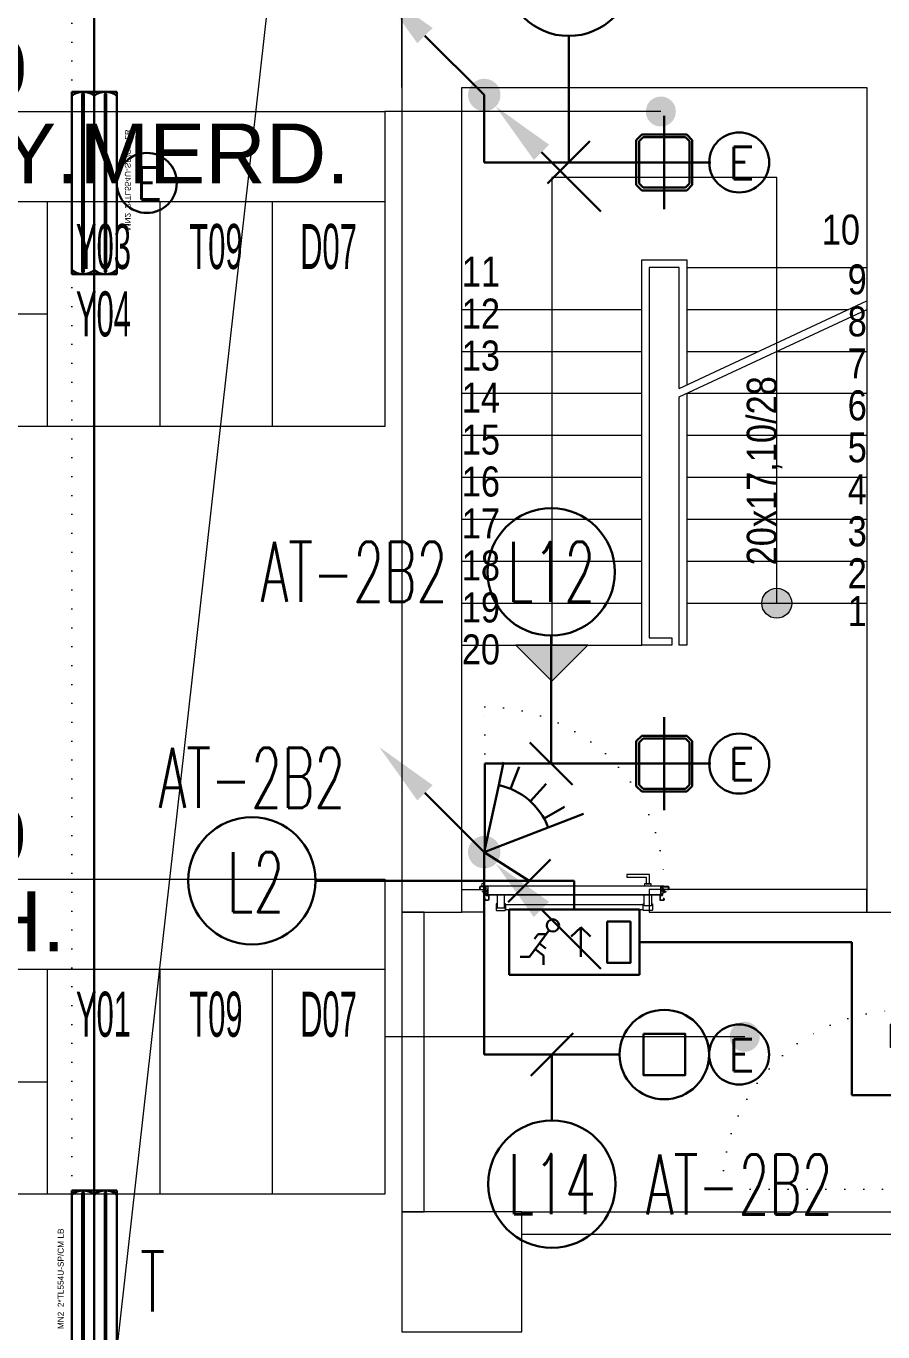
# Model space of a CAD drawing. Header units: metres. Extents: x -13316 to 152404, y -3899 to 30226.
# Drawn here: x 56930 to 57501, y 2720 to 3591 of the extents above; entities that cross this region are included whole.
import ezdxf
from ezdxf.enums import TextEntityAlignment as Align

# ---------------------------------------------------------------- set-up
doc = ezdxf.new("R2010")
doc.units = ezdxf.units.M
doc.header["$LTSCALE"] = 100
doc.header["$MEASUREMENT"] = 0
doc.linetypes.add('DOT2', pattern=[0.125, 0, -0.125])
doc.layers.get('0').update_dxf_attribs({"color": 9, "lineweight": 9})
for name, color, linetype, lineweight in [('00', 9, 'Continuous', 9), ('01', 9, 'Continuous', 9), ('06D', 9, 'Continuous', 9), ('10', 9, 'Continuous', 9), ('14', 9, 'Continuous', 9), ('19', 9, 'Continuous', 9), ('20', 9, 'DOT2', 9), ('21', 9, 'Continuous', 9), ('21_mahal200', 9, 'Continuous', 9), ('E-1x8 W ACİL ÇIKIŞ ARMATÜRÜ (TİP2)', 7, 'Continuous', 30), ('E-2x18(W) PL DOWNLIGHT ARMATÜR (SIVAÜSTÜ)', 7, 'Continuous', 30), ('E-2x54 W SIVAÜSTÜ FLUORESAN YÜKSEK TAVAN ARMATÜRÜ', 7, 'Continuous', 30), ('E-60W PL DOWNLIGHT ARMATÜR (SIVAÜSTÜ)', 7, 'Continuous', 30), ('E-ACİL AYDINLATMA KİTİ', 7, 'Continuous', 30), ('E-AŞAĞIDAN GELİP YUKARIYA GİDEN HAT', 7, 'Continuous', 30), ('E-DUVARA MONTE PIR (HAREKET SENSÖRÜ)', 7, 'Continuous', 30), ('E-KABLO', 7, 'Continuous', 30), ('E-LINYE', 7, 'Continuous', 30)]:
    doc.layers.add(name, color=color, linetype=linetype, lineweight=lineweight)
doc.styles.add('Arial', font='arial.ttf', dxfattribs={"height": 2.5})
doc.styles.add('E-YAZI', font='txttw.shx')
doc.styles.add('MuuM_TEXT-STANDART', font='ARIALN.TTF')
doc.dimstyles.new('MuuM_DIM200', dxfattribs={"dimscale": 20, "dimtxt": 2, "dimasz": 1, "dimexe": 1, "dimexo": 1, "dimgap": 1, "dimtad": 1, "dimdec": 1, "dimrnd": 0.5, "dimdsep": 46, "dimtxsty": 'MuuM_TEXT-STANDART', "dimblk": 'ARCHTICK', "dimcen": 0, "dimdle": 0.15, "dimclrd": 256, "dimclre": 256, "dimclrt": 256, "dimadec": 0, "dimazin": 0, "dimtfac": 5, "dimtdec": 1, "dimtix": 1, "dimtmove": 2, "dimatfit": 3, "dimldrblk": 'DOT', "dimfxl": 3, "dimfxlon": 1, "dimtolj": 1, "dimlwd": -1, "dimlwe": -1, "dimarcsym": 0})

# ---------------------------------------------------------------- blocks, each defined once
blk = doc.blocks.new('100_60W PL DOWNLIGHT ARMATÜR (SIVAÜSTÜ)')
at = {"layer": 'E-60W PL DOWNLIGHT ARMATÜR (SIVAÜSTÜ)', "color": 3}
blk.add_lwpolyline([(-0.865, 0.865), (0.865, 0.865), (0.865, -0.865), (-0.865, -0.865)], close=True, dxfattribs=at)
at = {"layer": 'E-60W PL DOWNLIGHT ARMATÜR (SIVAÜSTÜ)', "color": 4}
blk.add_circle((0, 0), 1.865, dxfattribs=at)
blk = doc.blocks.new('2x54 W SIVAÜSTÜ FLUORESAN YÜKSEK TAVAN ARMATÜRÜ')
at = {"layer": 'E-2x54 W SIVAÜSTÜ FLUORESAN YÜKSEK TAVAN ARMATÜRÜ', "color": 4}
for p, q in [((-60.8, 15), (-60.8, -15)), ((-60.8, 15), (60.8, 15)), ((60.8, 15), (60.8, 0)), ((-60, 0), (-15, 0)), ((15, 0), (60, 0)), ((60.8, 0), (60.8, -15)), ((-60.8, -15), (60.8, -15))]:
    blk.add_line(p, q, dxfattribs=at)
at = {"layer": 'E-2x54 W SIVAÜSTÜ FLUORESAN YÜKSEK TAVAN ARMATÜRÜ', "color": 7}
for p, q in [((-60.8, 0), (60.8, 0)), ((-59.27, 8.01), (59.32, 8.01)), ((-59.16, 7.01), (59.44, 7)), ((-59.27, -6.99), (59.32, -6.99)), ((-59.16, -7.99), (59.44, -8))]:
    blk.add_line(p, q, dxfattribs=at)
for centre in [(-59.23, 7.63), (-59.23, 7.33), (59.36, 7.63), (59.36, 7.33), (-59.23, -7.37), (-59.23, -7.67), (59.36, -7.37), (59.36, -7.67)]:
    blk.add_circle(centre, 0.11, dxfattribs=at)
for centre, radius, start, end in [((-48.66, 7.5), 12.14, 141.85995, 218.14005), ((48.66, 7.5), 12.14, 321.85995, 38.14005), ((-59.12, 7.51), 0.515, 106.86737, 266.76121), ((-59.32, 7.49), 0.519, 289.2244, 84.40418), ((59.47, 7.51), 0.515, 106.86737, 266.76121), ((59.27, 7.49), 0.519, 289.2244, 84.40418), ((-48.66, -7.5), 12.14, 141.85995, 218.14005), ((-59.12, -7.49), 0.515, 106.86737, 266.76121), ((-59.32, -7.51), 0.519, 289.2244, 84.40418), ((48.66, -7.5), 12.14, 321.85995, 38.14005), ((59.47, -7.49), 0.515, 106.86737, 266.76121), ((59.27, -7.51), 0.519, 289.2244, 84.40418)]:
    blk.add_arc(centre, radius, start, end, dxfattribs=at)
at = {"layer": 'E-2x54 W SIVAÜSTÜ FLUORESAN YÜKSEK TAVAN ARMATÜRÜ', "color": 7, "style": 'Arial'}
blk.add_text('MN2  2*TL554U-SP/CM LB', height=3.9508, dxfattribs=at).set_placement((-31.61, 20.4))
blk = doc.blocks.new('100_ACİL AYDINLATMA KİTİ')
at = {"layer": 'E-ACİL AYDINLATMA KİTİ', "color": 3}
blk.add_circle((0, 0), 1.251, dxfattribs=at)
at = {"layer": 'E-ACİL AYDINLATMA KİTİ', "color": 3, "style": 'E-YAZI'}
blk.add_text('E', height=1.34, dxfattribs=at).set_placement((-0.448, -0.694))
blk = doc.blocks.new('100_AŞAĞIDAN GELİP YUKARIYA GİDEN HAT')
at = {"layer": 'E-AŞAĞIDAN GELİP YUKARIYA GİDEN HAT', "color": 3, "linetype": 'Continuous'}
for p, q in [((2.472, 2.471), (0, 0)), ((-2.389, -2.382), (-4.861, -4.853))]:
    blk.add_line(p, q, dxfattribs=at)
at = {"layer": 'E-AŞAĞIDAN GELİP YUKARIYA GİDEN HAT', "color": 4, "linetype": 'Continuous', "const_width": 0.675}
blk.add_lwpolyline([(0.338, 0, 1), (-0.338, 0, 1)], format="xyb", close=True, dxfattribs=at)
at = {"layer": 'E-AŞAĞIDAN GELİP YUKARIYA GİDEN HAT', "color": 3, "linetype": 'Continuous'}
for points in [[(2.154, 2.789), (2.79, 2.152), (4.382, 4.379)], [(-2.707, -2.064), (-2.071, -2.7), (-0.479, -0.474)]]:
    blk.add_solid(points, dxfattribs=at)
blk = doc.blocks.new('100_1x8 W ACİL ÇIKIŞ ARMATÜRÜ (TİP2)')
at = {"layer": 'E-1x8 W ACİL ÇIKIŞ ARMATÜRÜ (TİP2)', "color": 4}
for p, q in [((-3.4, 0), (-3.4, 3.4)), ((-3.4, 3.4), (3.4, 3.4)), ((3.4, 3.4), (3.4, 0)), ((3.4, 0), (-3.4, 0))]:
    blk.add_line(p, q, dxfattribs=at)
at = {"layer": 'E-1x8 W ACİL ÇIKIŞ ARMATÜRÜ (TİP2)', "color": 1}
for p, q in [((-1.305, 2.317), (-2.331, 0.937)), ((-1.882, 2.125), (-2.072, 1.87)), ((-1.448, 2.125), (-1.882, 2.125)), ((-0.16, 1.989), (0.335, 2.471)), ((0.34, 2.476), (0.34, 0.934)), ((0.34, 2.476), (0.84, 1.989)), ((-1.484, 1.378), (-1.818, 1.627)), ((-2.821, 0.937), (-2.331, 0.937)), ((-1.608, 1.01), (-2.039, 1.33)), ((-1.608, 1.01), (-1.608, 0.516))]:
    blk.add_line(p, q, dxfattribs=at)
blk.add_lwpolyline([(1.715, 2.777), (2.92, 2.777), (2.92, 0.623), (1.715, 0.623)], close=True, dxfattribs=at)
blk.add_circle((-1.115, 2.574), 0.32, dxfattribs=at)
blk = doc.blocks.new('100_DUVARA MONTE PIR (HAREKET SENSÖRÜ)')
at = {"layer": 'E-DUVARA MONTE PIR (HAREKET SENSÖRÜ)', "color": 4}
for p, q in [((3.645, 1.193), (2.717, 0.889)), ((2.717, 0.889), (0, 0)), ((0, 0), (2.232, -1.786)), ((3.799, 0.528), (2.831, 0.393)), ((3.751, -0.797), (2.796, -0.594)), ((3.311, -1.936), (2.468, -1.443)), ((2.232, -1.786), (3.454, -2.765))]:
    blk.add_line(p, q, dxfattribs=at)
blk.add_arc((0, 0), 2.859, 321.3229, 18.1202, dxfattribs=at)
blk = doc.blocks.new('100_2x18(W) PL DOWNLIGHT ARMATÜR (SIVAÜSTÜ)')
at = {"layer": 'E-2x18(W) PL DOWNLIGHT ARMATÜR (SIVAÜSTÜ)', "color": 4, "ltscale": 0.4}
for q in [(0, 25), (0, 25), (-25, 0), (-25, 0), (0, -25), (25, 0), (0, -25), (25, 0)]:
    blk.add_line((0, 0), q, dxfattribs=at)
at = {"layer": 'E-2x18(W) PL DOWNLIGHT ARMATÜR (SIVAÜSTÜ)', "color": 4}
for p, q in [((-12, 15), (-15, 12)), ((12, 15), (-12, 15)), ((15, 12), (12, 15)), ((-15, 12), (-15, -12)), ((-11.38, 13.5), (-13.5, 11.38)), ((-13.5, 11.38), (-13.5, -11.38)), ((11.38, 13.5), (-11.38, 13.5)), ((13.5, 11.38), (11.38, 13.5)), ((13.5, -11.38), (13.5, 11.38)), ((15, -12), (15, 12)), ((-15, -12), (-12, -15)), ((-13.5, -11.38), (-11.38, -13.5)), ((-11.38, -13.5), (11.38, -13.5)), ((11.38, -13.5), (13.5, -11.38)), ((12, -15), (15, -12)), ((-12, -15), (12, -15))]:
    blk.add_line(p, q, dxfattribs=at)
blk = doc.blocks.new('p-kolon_80x80')
blk.add_lwpolyline([(-40, -40), (40, -40), (40, 40), (-40, 40)], close=True)
blk = doc.blocks.new('1.bod.mimari.elk')
at = {"layer": '01'}
blk.add_lwpolyline([(860, -5350), (860, -5350), (860, -5950), (900, -5950), (900, -5950), (900, -5950), (900, -5400), (1170, -5400), (1170, -5950), (1170, -5950), (1170, -5950), (1210, -5950), (1210, -5350), (860, -5350), (860, -5350), (860, -5350), (860, -5400)], close=True, dxfattribs=at)
blk.add_blockref('p-kolon_80x80', (900, -6190), dxfattribs=at)
blk = doc.blocks.new('p-M01-M02_merdiven-1050')
at = {"layer": '19'}
h = blk.add_hatch(color=256, dxfattribs=at)
h.dxf.hatch_style = 1
edge = h.paths.add_edge_path()
edge.add_arc((210, -344), 10, 270, 630)
h = blk.add_hatch(color=256, dxfattribs=at)
h.dxf.hatch_style = 1
h.paths.add_polyline_path([(84, -372), (36, -372), (60, -396.04)])
at = {"layer": '19', "linetype": 'Continuous'}
for points in [[(210, -344), (210, -120), (210, -60), (60, -60), (60, -372)], [(145, -200.74), (145, -120), (125, -120), (125, -120), (125, -367), (140, -367), (140, -372), (120, -372), (120, -367), (120, -115), (120, -115), (150, -115), (150, -198.41)], [(150, -120), (270, -120)], [(0, -148), (120, -148)], [(145, -200.74), (270, -142.41)], [(145, -206.33), (270, -148)], [(150, -148), (258.02, -148)], [(0, -176), (120, -176)], [(150, -176), (198.02, -176)], [(210, -176), (270, -176)], [(0, -204), (120, -204)], [(150, -204), (270, -204)], [(0, -232), (120, -232)], [(150, -232), (270, -232)], [(0, -260), (120, -260)], [(150, -260), (270, -260)], [(0, -288), (120, -288)], [(150, -288), (270, -288)], [(0, -316), (120, -316)], [(150, -316), (270, -316)], [(0, -344), (120, -344)], [(150, -344), (270, -344)], [(0, -372), (120, -372)]]:
    blk.add_lwpolyline(points, dxfattribs=at)
at = {"layer": '19'}
for points in [[(145, -206.33), (270, -148)], [(150, -204), (150, -372), (150, -372), (145, -372), (145, -372), (145, -206.33)]]:
    blk.add_lwpolyline(points, dxfattribs=at)
blk.add_lwpolyline([(84, -372), (36, -372), (60, -396.04)], close=True, dxfattribs=at)
blk.add_circle((210, -344), 10, dxfattribs=at)
blk = doc.blocks.new('p-M01-M02_M03_formül_2a')
at = {"layer": '21', "style": 'MuuM_TEXT-STANDART'}
for s, p in [('10', (239.98, -114.81)), ('11', (0, -142.81)), ('12', (0, -170.81)), ('13', (0, -198.81)), ('14', (0, -226.81)), ('15', (0, -254.81)), ('16', (0, -282.81)), ('17', (0, -310.81)), ('18', (0, -338.81)), ('19', (0, -366.81)), ('20', (0, -394.81))]:
    blk.add_text(s, height=20, dxfattribs=at).set_placement(p)
for s, p in [('9', (270, -148)), ('8', (270, -176)), ('7', (270, -204)), ('6', (270, -232)), ('5', (270, -260)), ('4', (270, -288)), ('3', (270, -316)), ('2', (270, -344)), ('1', (270, -369.26))]:
    blk.add_text(s, height=20, dxfattribs=at).set_placement(p, align=Align.RIGHT)
blk.add_text('20x17,10/28', height=20, rotation=90, dxfattribs=at).set_placement((210, -202.6), align=Align.RIGHT)
blk = doc.blocks.new('*U21')
at = {"ltscale": 15}
for p, q in [((-25, 1), (-26, 0)), ((-25, -1), (-26, 0)), ((-23, 1), (-25, 1)), ((-23, 1), (-23, -2)), ((-21, -3), (-18, 3)), ((-21, -3), (-18, 3)), ((-20, -3), (-17, 3)), ((-20, -3), (-16, 3)), ((-18, -3), (-15, 3)), ((-18, -3), (-15, 3)), ((-18, 1), (-18, 2)), ((-17, -3), (-14, 3)), ((-17, -3), (-13, 3)), ((-17, 1), (-17, 2)), ((-15, -3), (-12, 3)), ((-15, -3), (-12, 3)), ((-15, 1), (-15, 2)), ((-14, -3), (-11, 3)), ((-14, -3), (-10, 3)), ((-14, 1), (-14, 2)), ((-12, -3), (-9, 3)), ((-12, -3), (-9, 3)), ((-12, 1), (-12, 2)), ((-11, -3), (-8, 3)), ((-11, -3), (-7, 3)), ((-11, 1), (-11, 2)), ((-9, -3), (-6, 3)), ((-9, -3), (-6, 3)), ((-9, 1), (-9, 2)), ((-8, -3), (-4, 3)), ((-8, -3), (-5, 3)), ((-8, 1), (-8, 2)), ((-6, -3), (-3, 3)), ((-6, -3), (-3, 3)), ((-6, 1), (-6, 2)), ((-5, -3), (-1, 3)), ((-5, -3), (-2, 3)), ((-5, 1), (-5, 2)), ((-3, 1), (-3, 2)), ((0, 4), (-2, 1)), ((-2, 1), (-2, 2)), ((0, 0), (-1, 0)), ((-25, -1), (-23, -2)), ((-9, -2), (-23, -2)), ((-21, -3), (-21, -2)), ((-20, -3), (-19, -2)), ((-20, -2), (-19, -2)), ((-19, -2), (-18, -2)), ((-18, -3), (-18, -2)), ((-17, -3), (-16, -2)), ((-17, -2), (-16, -2)), ((-16, -2), (-15, -2)), ((-15, -3), (-15, -2)), ((-14, -3), (-13, -2)), ((-14, -2), (-13, -2)), ((-13, -2), (-12, -2)), ((-12, -3), (-12, -2)), ((-11, -3), (-10, -2)), ((-11, -2), (-10, -2)), ((-10, -2), (-9, -2)), ((-9, -3), (-9, -2)), ((-8, -2), (-7, -2)), ((-8, -3), (-7, -2)), ((-7, -2), (-6, -2)), ((-6, -3), (-6, -2)), ((-5, -2), (-4, -2)), ((-5, -3), (-4, -2)), ((-4, -2), (-2, -2)), ((0, -4), (-2, -2)), ((0, 0), (-1, 0))]:
    blk.add_line(p, q, dxfattribs=at)
for p, q in [((-7, 1), (-23, 1)), ((-17, 1), (-19, 1)), ((-16, 1), (-17, 1)), ((-14, 1), (-16, 1)), ((-13, 1), (-14, 1)), ((-11, 1), (-13, 1)), ((-10, 1), (-11, 1)), ((-8, 1), (-10, 1)), ((-7, 1), (-8, 1)), ((-5, 1), (-7, 1)), ((-4, 1), (-5, 1)), ((-2, 1), (-4, 1)), ((-2, 1), (-2, 1)), ((0, 0), (0, 4)), ((-2, -2), (-2, -2)), ((0, 0), (0, -4))]:
    blk.add_line(p, q)
for centre, radius, start, end in [((-26, 4), 3.92, 274.361, 322.1025), ((-26, -4), 3.92, 37.8975, 85.639), ((-18, 3), 0.0971, 330.3204, 150.3204), ((-17, 3), 0.0971, 330.3204, 150.3204), ((-15, 3), 0.0971, 330.3204, 150.3204), ((-14, 3), 0.0971, 330.3204, 150.3204), ((-12, 3), 0.0971, 330.3204, 150.3204), ((-11, 3), 0.0971, 330.3204, 150.3204), ((-9, 3), 0.0971, 330.3204, 150.3204), ((-8, 3), 0.0971, 330.3204, 150.3204), ((-6, 3), 0.0971, 330.3204, 150.3204), ((-5, 3), 0.0971, 330.3204, 150.3204), ((-3, 3), 0.0971, 330.3204, 150.3204), ((-2, 3), 0.0971, 330.3204, 150.3204), ((-1, 0), 0.486, 90, 270), ((0, 4), 0.25, 0, 150.0864), ((-21, -3), 0.0971, 150.3204, 330.3204), ((-20, -3), 0.0971, 150.3204, 330.3204), ((-18, -3), 0.0971, 150.3204, 330.3204), ((-17, -3), 0.0971, 150.3204, 330.3204), ((-15, -3), 0.0971, 150.3204, 330.3204), ((-14, -3), 0.0971, 150.3204, 330.3204), ((-12, -3), 0.0971, 150.3204, 330.3204), ((-11, -3), 0.0971, 150.3204, 330.3204), ((-9, -3), 0.0971, 150.3204, 330.3204), ((-8, -3), 0.0971, 150.3204, 330.3204), ((-6, -3), 0.0971, 150.3204, 330.3204), ((-5, -3), 0.0971, 150.3204, 330.3204), ((0, -4), 0.25, 209.9136, 0)]:
    blk.add_arc(centre, radius, start, end, dxfattribs=at)
blk = doc.blocks.new('conta')
at = {"ltscale": 10}
for p, q in [((-2649.9, 5345.5), (-2649.8, 5345.6)), ((-2649.9, 5344.5), (-2649.8, 5344.3)), ((-2649.8, 5344.3), (-2649.7, 5344.3)), ((-2649.7, 5345.4), (-2649.3, 5345.4)), ((-2649.2, 5345.4), (-2649.1, 5345.5)), ((-2648.8, 5345.1), (-2648.6, 5345.3)), ((-2648.8, 5344.9), (-2648.6, 5345.2)), ((-2648.6, 5345.3), (-2648.6, 5345.3)), ((-2649, 5344), (-2648.8, 5343.8)), ((-2648.9, 5344.1), (-2648.7, 5343.9)), ((-2648.7, 5343.8), (-2648.7, 5343.8))]:
    blk.add_line(p, q, dxfattribs=at)
for centre, radius, start, end in [((-2649.8, 5345.5), 0.05, 140.6345, 188.9372), ((-2653, 5345), 3.19, 350.4674, 8.9372), ((-2649.9, 5344.5), 0.02, 170.4674, 213.7451), ((-2649.7, 5345.6), 0.0696, 22.2428, 159.258), ((-2650.9, 5345), 1.24, 340.3382, 16.7772), ((-2649.7, 5344.6), 0.03, 160.3382, 273.2666), ((-2649.7, 5345.4), 0.03, 90, 196.7772), ((-2649.6, 5341.5), 3.01, 80.4362, 93.2666), ((-2649.3, 5345.5), 0.05, 270, 303.0062), ((-2649.2, 5344.1), 0.231, 353.9571, 81.9004), ((-2649.1, 5345.5), 0.03, 4.7972, 123.0062), ((-2649.1, 5344.5), 0.03, 260.4362, 338.7066), ((-2651.2, 5344.8), 2.33, 7.5897, 18.7951), ((-2649, 5345.6), 0.05, 18.7951, 42.1429), ((-2650.2, 5345), 1.27, 338.7066, 23.0418), ((-2648.8, 5345.1), 0.05, 187.5897, 322.7347), ((-2658.2, 5345.2), 9.36, 353.6857, 357.8537), ((-2648.8, 5344.2), 0.1, 173.6857, 217.2653), ((-2648.8, 5344.8), 0.05, 142.7347, 180.2669), ((-2648.6, 5345.3), 0.05, 52.7347, 142.7347), ((-2648.6, 5345.3), 0.05, 322.7347, 52.7347), ((-2648.9, 5344.1), 0.1, 173.9571, 217.2653), ((-2648.7, 5343.8), 0.05, 217.2653, 307.2653), ((-2648.7, 5343.8), 0.05, 307.2653, 37.2653)]:
    blk.add_arc(centre, radius, start, end, dxfattribs=at)
for points, knots in [([(-2649, 5345.6), (-2649, 5345.6), (-2649.1, 5345.7), (-2649.2, 5345.4), (-2649.3, 5345.7), (-2649.4, 5345.5), (-2649.5, 5345.7), (-2649.6, 5345.5), (-2649.7, 5345.6), (-2649.7, 5345.6)], [0.0086373, 0.0086373, 0.0086373, 0.0086373, 0.1097304, 0.3133405, 0.4430081, 0.5658764, 0.7165186, 0.8527974, 0.9648495, 0.9648495, 0.9648495, 0.9648495]), ([(-2649.7, 5344.3), (-2649.7, 5344.3), (-2649.7, 5344.5), (-2649.6, 5344.3), (-2649.3, 5344.4), (-2649.2, 5344.4), (-2649.2, 5344.4)], [0, 0, 0, 0, 0.1008757, 0.3841126, 0.5436166, 0.6906785, 0.6906785, 0.6906785, 0.6906785])]:
    blk.add_open_spline(points, degree=3, knots=knots, dxfattribs=at)
blk = doc.blocks.new('p-yn_sackasa')
at = {"layer": '10', "linetype": 'Continuous'}
for p, q in [((-2.19, 0), (-2.19, -0.15)), ((0, 6.16), (0, 6.9)), ((0.01, 6.9), (0.01, 6.15)), ((0.14, 6.9), (0.14, 6.16)), ((0.15, 6.9), (0.15, 6.16)), ((2.69, 7.16), (0.26, 7.16)), ((2.69, 7.15), (0.26, 7.15)), ((2.69, 7.02), (0.26, 7.02)), ((0.26, 7.01), (2.69, 7.01)), ((0.26, 6.05), (0.76, 6.05)), ((0.75, 6.04), (0.26, 6.04)), ((0.26, 5.91), (0.75, 5.91)), ((0.76, 5.9), (0.26, 5.9)), ((0.67, -0.71), (0.67, 2.27)), ((0.69, -0.71), (0.69, 2.27)), ((0.75, 5.91), (0.75, 6.04)), ((0.76, 5.9), (0.76, 6.05)), ((0.81, -0.71), (0.81, 2.27)), ((0.83, -0.71), (0.83, 2.27)), ((0.92, 2.33), (0.95, 2.32)), ((0.93, 2.34), (0.95, 2.33)), ((1.01, 2.46), (0.99, 2.47)), ((0.99, 2.46), (1.01, 2.45)), ((1.11, 2.52), (1.11, 3.73)), ((1.12, 2.52), (1.12, 3.73)), ((1.25, 3.73), (1.25, 2.52)), ((1.26, 2.52), (1.26, 3.73)), ((1.37, 3.98), (2.49, 3.98)), ((2.49, 3.97), (1.37, 3.97)), ((1.37, 3.84), (2.49, 3.84)), ((2.49, 3.83), (1.37, 3.83)), ((2.6, 3.69), (2.5, 3.36)), ((2.51, 3.35), (2.61, 3.69)), ((2.73, 3.65), (2.63, 3.32)), ((2.74, 3.64), (2.64, 3.31)), ((2.8, 3.29), (2.8, 6.9)), ((2.81, 3.29), (2.81, 6.9)), ((2.94, 3.29), (2.94, 6.9)), ((2.95, 3.29), (2.95, 6.9)), ((-2.95, -0.25), (-2.95, -1.75)), ((-2.94, -1.75), (-2.94, -0.25)), ((-2.81, -0.25), (-2.81, -1.75)), ((-2.8, -0.25), (-2.8, -1.75)), ((-2.19, 0), (-2.7, 0)), ((-2.2, -0.01), (-2.7, -0.01)), ((-2.2, -0.14), (-2.7, -0.14)), ((-2.19, -0.15), (-2.7, -0.15)), ((1.01, -1.85), (-2.7, -1.85)), ((1.01, -1.86), (-2.7, -1.86)), ((-2.7, -1.99), (1.01, -1.99)), ((1.01, -2), (-2.7, -2)), ((-2.2, -0.14), (-2.2, -0.01)), ((0.92, -0.77), (0.95, -0.76)), ((0.93, -0.78), (0.95, -0.77)), ((0.99, -0.89), (1.01, -0.88)), ((1.01, -0.89), (0.99, -0.91)), ((1.11, -0.96), (1.11, -1.75)), ((1.12, -0.96), (1.12, -1.75)), ((1.25, -0.96), (1.25, -1.75)), ((1.26, -0.96), (1.26, -1.75))]:
    blk.add_line(p, q, dxfattribs=at)
for points in [[(0.15, 2.14), (0.67, 2.14), (0.67, -0.54), (0.15, -0.54)], [(0.15, 2.14), (0.41, 2.14), (0.41, -0.54), (0.15, -0.54)]]:
    blk.add_lwpolyline(points, close=True, dxfattribs=at)
for centre, radius, start, end in [((0.26, 6.9), 0.261, 90, 180), ((0.26, 6.16), 0.261, 180, 270), ((0.26, 6.9), 0.249, 90, 180), ((0.26, 6.16), 0.249, 181.34499, 271.35021), ((0.26, 6.9), 0.122, 90, 180), ((0.26, 6.16), 0.122, 180, 270), ((0.26, 6.9), 0.11, 90, 180), ((0.26, 6.16), 0.11, 180, 270), ((0.89, 2.27), 0.219, 63.21528, 180), ((0.89, 2.27), 0.206, 63.21689, 180), ((0.89, 2.27), 0.0801, 63.21502, 180), ((0.89, 2.27), 0.0674, 63.21445, 180), ((1.04, 2.52), 0.206, 243.2197, 0), ((1.04, 2.52), 0.219, 243.21479, 0), ((1.04, 2.52), 0.0801, 243.22028, 0), ((1.04, 2.52), 0.0674, 243.21287, 0), ((1.37, 3.73), 0.253, 90, 180), ((1.37, 3.73), 0.24, 90, 180), ((1.37, 3.73), 0.114, 90, 180), ((1.37, 3.73), 0.101, 90, 180), ((2.49, 3.72), 0.261, 342.86025, 90), ((2.49, 3.72), 0.249, 342.86129, 90), ((2.49, 3.72), 0.122, 342.86074, 90), ((2.49, 3.72), 0.11, 342.86215, 90), ((2.72, 3.29), 0.232, 162.8601, 0), ((2.72, 3.29), 0.219, 162.86127, 0), ((2.72, 3.29), 0.0927, 162.86053, 0), ((2.72, 3.29), 0.0801, 162.86241, 0), ((2.69, 6.9), 0.261, 0, 90), ((2.69, 6.9), 0.249, 0, 90), ((2.69, 6.9), 0.122, 0, 90), ((2.69, 6.9), 0.11, 0, 90), ((-2.7, -0.25), 0.253, 90, 180), ((-2.7, -1.75), 0.253, 180, 270), ((-2.7, -0.25), 0.24, 90, 180), ((-2.7, -1.75), 0.24, 180, 270), ((-2.7, -0.25), 0.114, 90, 180), ((-2.7, -1.75), 0.114, 180, 270), ((-2.7, -0.25), 0.101, 90, 180), ((-2.7, -1.75), 0.101, 180, 270), ((0.89, -0.71), 0.219, 180, 296.78496), ((0.89, -0.71), 0.206, 180, 296.78515), ((0.89, -0.71), 0.0801, 180, 296.78498), ((0.89, -0.71), 0.0674, 180, 180.52454), ((0.89, -0.71), 0.0674, 180, 296.78713), ((1.04, -0.96), 0.219, 0, 116.78545), ((1.04, -0.96), 0.206, 0, 116.78362), ((1.04, -0.96), 0.0801, 0, 116.78105), ((1.04, -0.96), 0.0674, 0, 116.78713), ((1.01, -1.75), 0.114, 270, 0), ((1.01, -1.75), 0.24, 270, 0), ((1.01, -1.75), 0.101, 270, 0), ((1.01, -1.75), 0.253, 270, 0)]:
    blk.add_arc(centre, radius, start, end, dxfattribs=at)
at = {"layer": '10', "xscale": 0.0842696629213483, "yscale": 0.0842696629213483, "zscale": 0.0842696629213483}
blk.add_blockref('*U21', (0.95, 1.35), dxfattribs=at)
at = {"layer": '14', "xscale": -0.7887640449438696, "yscale": 0.7887640449438696, "zscale": 0.7887640449438204, "rotation": 90}
blk.add_blockref('conta', (4217.78, -2086.42), dxfattribs=at)
blk = doc.blocks.new('*U629')
at = {"layer": '06D'}
for points in [[(8.5, 9.56), (7.87, 9.56), (7.87, 13.56, -0.414214), (8.25, 13.93), (13.75, 13.93, -0.414214), (14.12, 13.56), (14.12, 9.56), (13.5, 9.56)], [(111.5, 9.56), (112.12, 9.56), (112.12, 13.56, 0.414214), (111.75, 13.93), (106.25, 13.93, 0.414214), (105.87, 13.56), (105.87, 9.56), (106.5, 9.56)]]:
    blk.add_lwpolyline(points, format="xyb", dxfattribs=at)
for points in [[(8.5, 12.06), (13.5, 12.06), (13.5, 3.44), (8.5, 3.44)], [(14.12, 13.31), (105.87, 13.31), (105.87, 10.18), (14.12, 10.18)], [(111.5, 10.94), (106.5, 10.94), (106.5, 3.44), (111.5, 3.44)]]:
    blk.add_lwpolyline(points, close=True, dxfattribs=at)
for points in [[(110.12, -3.81), (110.12, -10.06), (95.12, -10.06), (95.12, -8.19), (107.87, -8.19), (107.87, -8.19), (107.87, -3.81), (110.12, -3.81)], [(111.2, -2.56), (111.2, -3.81), (106.8, -3.81), (106.8, -2.56), (111.2, -2.56)]]:
    blk.add_lwpolyline(points, dxfattribs=at)
at = {"layer": '10', "ltscale": 10}
for p, q in [((2, 1.51), (1, 1.51)), ((2, 1.31), (1, 1.31)), ((1, 0.91), (2, 0.26)), ((2, 0.26), (2, 1.76)), ((2, 1.76), (2.3, 1.76)), ((2, -0.17), (2, 0.26)), ((2.3, -2.19), (2.3, 3.34)), ((2.3, 1.76), (2.3, 0.26)), ((2.3, 0.26), (2.3, -0.17)), ((2.4, 3.44), (117.6, 3.44)), ((2.45, -2.29), (2.45, 3.24)), ((2.5, 3.29), (117.5, 3.29)), ((117.55, -2.29), (117.55, 3.24)), ((117.7, -2.19), (117.7, 3.34)), ((117.7, 1.76), (118, 1.76)), ((117.7, 1.33), (117.7, 1.76)), ((117.7, 1.76), (118, 1.76)), ((117.7, 1.33), (117.7, 1.76)), ((117.7, -0.17), (117.7, 1.33)), ((117.7, -0.17), (117.7, 1.33)), ((118, 1.76), (118, 1.33)), ((118, 1.76), (118, 1.33)), ((118, 1.33), (118, -0.17)), ((119, 0.68), (118, 1.33)), ((118, 1.33), (118, -0.17)), ((119, 0.68), (118, 1.33)), ((118, 0.28), (119, 0.28)), ((118, 0.28), (119, 0.28)), ((118, 0.08), (119, 0.08)), ((118, 0.08), (119, 0.08)), ((-1.6, -2.73), (-1.73, -2.62)), ((-1.6, -2.73), (-1.73, -2.62)), ((-1.22, -2.16), (-1.22, -2.29)), ((-1.22, -2.16), (-1.05, -2.16)), ((-1.22, -2.16), (-1.22, -2.29)), ((-1.22, -2.16), (-1.05, -2.16)), ((-1.05, -2), (-1.05, -2.43)), ((-1.05, -2), (-1.05, -2.43)), ((-0.84, -2), (-0.84, -2.43)), ((-0.84, -2), (-0.84, -2.43)), ((0.3, -2.46), (0.3, -2.34)), ((0.4, -2.24), (2.25, -2.24)), ((0.4, -2.56), (119.6, -2.56)), ((0.45, -2.41), (0.45, -2.39)), ((0.45, -2.39), (2.35, -2.39)), ((0.45, -2.41), (119.54, -2.41)), ((2.3, -0.17), (2, -0.17)), ((119.54, -2.39), (117.65, -2.39)), ((118, -0.17), (117.7, -0.17)), ((118, -0.17), (117.7, -0.17)), ((119.6, -2.24), (117.75, -2.24)), ((119.55, -2.41), (119.55, -2.39)), ((119.7, -2.46), (119.7, -2.34))]:
    blk.add_line(p, q, dxfattribs=at)
blk.add_circle((-0.95, -3.26), 0.843, dxfattribs=at)
blk.add_circle((-0.95, -3.26), 0.843, dxfattribs=at)
for centre, radius, start, end in [((2.4, 3.34), 0.1, 90, 180), ((2.5, 3.24), 0.05, 90, 180), ((117.56, 3.3), 0.141, 14.92708, 75.07292), ((-0.95, -3.26), 1.01, 105.71386, 140.5908), ((-0.95, -3.26), 1.01, 105.71386, 140.5908), ((-0.42, -2.26), 0.428, 142.37905, 203.64803), ((-0.42, -2.26), 0.428, 142.37905, 203.64803), ((-0.42, -2.26), 0.302, 119.96851, 254.44758), ((-0.42, -2.26), 0.302, 119.96851, 254.44758), ((0.4, -2.34), 0.1, 90, 180), ((0.4, -2.46), 0.1, 180, 270), ((0.45, -2.39), 0.005, 90, 180), ((0.45, -2.41), 0.005, 180, 270), ((2.25, -2.19), 0.05, 270, 0), ((2.35, -2.29), 0.1, 270, 0), ((117.65, -2.29), 0.1, 180, 270), ((117.75, -2.19), 0.05, 180, 270), ((119.54, -2.39), 0.005, 0, 90), ((119.54, -2.41), 0.005, 270, 360), ((119.6, -2.34), 0.1, 0, 90), ((119.6, -2.46), 0.1, 270, 0)]:
    blk.add_arc(centre, radius, start, end, dxfattribs=at)
at = {"layer": '20'}
blk.add_lwpolyline([(0.3, -2.4), (0.3, -121.8, 0.414214), (119.7, -2.4, -1)], format="xyb", dxfattribs=at)
blk.add_blockref('p-yn_sackasa', (0, 0))
at = {"xscale": -1}
blk.add_blockref('p-yn_sackasa', (120, 0), dxfattribs=at)
blk = doc.blocks.new('_ArchTick')
at = {"color": 0, "linetype": 'ByBlock', "const_width": 0.15}
blk.add_lwpolyline([(-0.5, -0.5), (0.5, 0.5)], dxfattribs=at)
blk = doc.blocks.new('_Dot')
at = {"color": 0, "linetype": 'ByBlock', "lineweight": -2}
blk.add_line((-0.5, 0), (-1, 0), dxfattribs=at)
at = {"color": 0, "linetype": 'ByBlock', "const_width": 0.5}
blk.add_lwpolyline([(-0.25, 0, 1), (0.25, 0, 1)], format="xyb", close=True, dxfattribs=at)
blk = doc.blocks.new('0_roomno2')
blk.add_lwpolyline([(19.375, -10.5), (0, -10.5), (0, 0), (19.375, 0)], close=True)
for points in [[(0, -3), (19.375, -3)], [(8.125, -3), (8.125, -10.5)], [(11.875, -3), (11.875, -10.5)], [(15.625, -3), (15.625, -10.5)], [(0, -6.75), (8.125, -6.75)]]:
    blk.add_lwpolyline(points)
at = {"style": 'MuuM_TEXT-STANDART', "width": 0.6}
blk.add_text('H:', height=1.5, dxfattribs=at).set_placement((0.35, -8.608), align=Align.MIDDLE_LEFT)
at = {"style": 'Arial'}
blk.add_attdef('ODANO', (0, 1.17), '', height=2, dxfattribs=at)
blk.add_attdef('MEKANADI', text='', height=2, dxfattribs=at).set_placement((0.35, -3), align=Align.BOTTOM_LEFT)
at = {"style": 'MuuM_TEXT-STANDART', "width": 0.6}
for tag, p in [('YER01', (10, -4.5)), ('TAVAN01', (13.75, -4.5)), ('DUVAR01', (17.5, -4.5)), ('YER02', (10, -6.75)), ('TAVAN02', (13.75, -6.75)), ('DUVAR02', (17.5, -6.75)), ('YER03', (10, -9)), ('TAVAN03', (13.75, -9)), ('DUVAR03', (17.5, -9))]:
    blk.add_attdef(tag, text='', height=1.5, dxfattribs=at).set_placement(p, align=Align.MIDDLE_CENTER)
for tag, p in [('M2', (0.35, -4.875)), ('TEMIZTAVANYUKSEKLIGI', (1.8, -8.608))]:
    blk.add_attdef(tag, text='', height=1.5, dxfattribs=at).set_placement(p, align=Align.MIDDLE_LEFT)
blk = doc.blocks.new('1.bod.mimari1.elk')
at = {"layer": '00'}
for points in [[(915, -5950), (900, -5950), (900, -5935), (915, -5935)], [(1025, -5950), (1170, -5950), (1170, -5935), (1025, -5935)], [(860, -5950), (860, -6150), (875, -6150), (875, -5950)], [(1360, -6165), (940, -6165), (940, -6150), (1195, -6150), (1195, -6135), (1210, -6135), (1210, -6150), (1360, -6150)]]:
    blk.add_lwpolyline(points, close=True, dxfattribs=at)
at = {"layer": '06D'}
blk.add_lwpolyline([(51.02, -4630), (491.81, -7830), (851.02, -4630)], dxfattribs=at)
at = {"layer": '06D', "linetype": 'DOT2'}
blk.add_lwpolyline([(640, -5042.1), (640, -7840, 0.414214), (840, -8040), (3100, -8040)], format="xyb", dxfattribs=at)
for name, p in [('p-M01-M02_merdiven-1050', (900, -5400)), ('p-M01-M02_M03_formül_2a', (900, -5390))]:
    blk.add_blockref(name, p)
at = {"layer": '10', "xscale": -1}
for p, rotation in [((915, -5935), 180), ((1195.54, -6135.15), 270)]:
    blk.add_blockref('*U629', p, dxfattribs=dict(at, rotation=rotation))
at = {"layer": '21_mahal200'}
ref = blk.add_blockref('0_roomno2', (461.14, -5416.04), dxfattribs=dict(at, xscale=20, yscale=20, zscale=20))
ref.add_attrib('ODANO', 'B1-60', (461.14, -5407.4), dxfattribs={"layer": '0', "height": 40, "style": 'Arial'})
ref.add_attrib('MEKANADI', 'M01 Y.MERD.', dxfattribs={"layer": '0', "height": 40, "style": 'Arial'}).set_placement((468.14, -5476.04), align=Align.BOTTOM_LEFT)
ref.add_attrib('M2', '##### m2', dxfattribs={"layer": '0', "height": 30, "style": 'MuuM_TEXT-STANDART', "width": 0.6}).set_placement((468.14, -5513.54), align=Align.MIDDLE_LEFT)
ref.add_attrib('TEMIZTAVANYUKSEKLIGI', '- M', dxfattribs={"layer": '0', "height": 30, "style": 'MuuM_TEXT-STANDART', "width": 0.6}).set_placement((497.14, -5588.2), align=Align.MIDDLE_LEFT)
ref.add_attrib('YER01', 'Y03', dxfattribs={"layer": '0', "height": 30, "style": 'MuuM_TEXT-STANDART', "width": 0.6}).set_placement((661.14, -5506.04), align=Align.MIDDLE_CENTER)
ref.add_attrib('TAVAN01', 'T09', dxfattribs={"layer": '0', "height": 30, "style": 'MuuM_TEXT-STANDART', "width": 0.6}).set_placement((736.14, -5506.04), align=Align.MIDDLE_CENTER)
ref.add_attrib('DUVAR01', 'D07', dxfattribs={"layer": '0', "height": 30, "style": 'MuuM_TEXT-STANDART', "width": 0.6}).set_placement((811.14, -5506.04), align=Align.MIDDLE_CENTER)
ref.add_attrib('YER02', 'Y04', dxfattribs={"layer": '0', "height": 30, "style": 'MuuM_TEXT-STANDART', "width": 0.6}).set_placement((661.14, -5551.04), align=Align.MIDDLE_CENTER)
ref = blk.add_blockref('0_roomno2', (461.14, -5928.15), dxfattribs=dict(at, xscale=20, yscale=20, zscale=20))
ref.add_attrib('ODANO', 'B1-59', (461.14, -5919.51), dxfattribs={"layer": '0', "height": 40, "style": 'Arial'})
ref.add_attrib('MEKANADI', 'Y.G.H.', dxfattribs={"layer": '0', "height": 40, "style": 'Arial'}).set_placement((468.14, -5988.15), align=Align.BOTTOM_LEFT)
ref.add_attrib('M2', '#### m2', dxfattribs={"layer": '0', "height": 30, "style": 'MuuM_TEXT-STANDART', "width": 0.6}).set_placement((468.14, -6025.65), align=Align.MIDDLE_LEFT)
ref.add_attrib('TEMIZTAVANYUKSEKLIGI', '2.90 M', dxfattribs={"layer": '0', "height": 30, "style": 'MuuM_TEXT-STANDART', "width": 0.6}).set_placement((497.14, -6100.31), align=Align.MIDDLE_LEFT)
ref.add_attrib('YER01', 'Y01', dxfattribs={"layer": '0', "height": 30, "style": 'MuuM_TEXT-STANDART', "width": 0.6}).set_placement((661.14, -6018.15), align=Align.MIDDLE_CENTER)
ref.add_attrib('TAVAN01', 'T09', dxfattribs={"layer": '0', "height": 30, "style": 'MuuM_TEXT-STANDART', "width": 0.6}).set_placement((736.14, -6018.15), align=Align.MIDDLE_CENTER)
ref.add_attrib('DUVAR01', 'D07', dxfattribs={"layer": '0', "height": 30, "style": 'MuuM_TEXT-STANDART', "width": 0.6}).set_placement((811.14, -6018.15), align=Align.MIDDLE_CENTER)
for points in [[(1032.71, -5416.04), (848.64, -5416.04)], [(1088.63, -6033.15), (848.64, -6033.15)]]:
    blk.add_leader(points, dimstyle='MuuM_DIM200', override={"dimasz": 1, "dimfxl": 10}, dxfattribs=at)

msp = doc.modelspace()

# ---------------------------------------------------------------- linework, layer by layer
at = {"layer": 'E-KABLO', "color": 6}
for p, q in [((56975.01, 3547.11), (56975.01, 4150.89)), ((57235, 3545), (57235, 3500)), ((57323.92, 3500), (57235, 3500)), ((56975.01, 3425.51), (56975.01, 2814.24)), ((57323.92, 3099), (57235.3, 3099)), ((57235.3, 3041.4), (57235.3, 3099)), ((57235, 3040), (57235, 2905)), ((57325.15, 2905), (57235, 2905))]:
    msp.add_line(p, q, dxfattribs=at)
at = {"layer": 'E-KABLO', "color": 4}
for p, q in [((57235, 3040), (57265, 3020.85)), ((57265, 3020.85), (57295, 3020.85)), ((57295, 3001.69), (57295, 3020.85)), ((57338.52, 2979.93), (57480.11, 2979.93)), ((57480.11, 2979.93), (57480.11, 2877.95)), ((57480.11, 2877.95), (57543.85, 2877.95))]:
    msp.add_line(p, q, dxfattribs=at)
at = {"layer": 'E-LINYE', "color": 7, "linetype": 'Continuous'}
for p, q in [((57291.3, 3500), (57291.3, 3584.35)), ((57291.3, 3543.96), (57291.3, 3500)), ((57277.16, 3485.86), (57305.44, 3514.14)), ((57279.61, 3184.43), (57279.61, 3099)), ((57265.47, 3113.14), (57293.75, 3084.86)), ((57279.14, 3034.99), (57250.86, 3006.7)), ((57122.51, 3020.85), (57265, 3020.85)), ((57265.94, 2890.86), (57294.22, 2919.14)), ((57280.08, 2861.04), (57280.08, 2905))]:
    msp.add_line(p, q, dxfattribs=at)
for centre in [(57291.3, 3626.79), (57279.61, 3226.88), (57080.06, 3020.85), (57280.08, 2818.6)]:
    msp.add_circle(centre, 42.44, dxfattribs=at)

# ---------------------------------------------------------------- block references
at = {"layer": '06D'}
for name in ['1.bod.mimari.elk', '1.bod.mimari1.elk']:
    msp.add_blockref(name, (56320, 8950), dxfattribs=at)
at = {"layer": 'E-1x8 W ACİL ÇIKIŞ ARMATÜRÜ (TİP2)', "xscale": 12.8, "yscale": 12.8, "zscale": 12.8}
msp.add_blockref('100_1x8 W ACİL ÇIKIŞ ARMATÜRÜ (TİP2)', (57295, 2958.17), dxfattribs=at)
at = {"layer": 'E-2x18(W) PL DOWNLIGHT ARMATÜR (SIVAÜSTÜ)', "color": 6, "xscale": 1.243104, "yscale": 1.243104, "zscale": 1.243104}
for p in [(57355, 3500), (57355, 3099)]:
    msp.add_blockref('100_2x18(W) PL DOWNLIGHT ARMATÜR (SIVAÜSTÜ)', p, dxfattribs=at)
at = {"layer": 'E-2x54 W SIVAÜSTÜ FLUORESAN YÜKSEK TAVAN ARMATÜRÜ', "color": 6, "xscale": -1, "rotation": 269.9999999999862}
msp.add_blockref('2x54 W SIVAÜSTÜ FLUORESAN YÜKSEK TAVAN ARMATÜRÜ', (56975.01, 3486.31), dxfattribs=at)
at = {"layer": 'E-2x54 W SIVAÜSTÜ FLUORESAN YÜKSEK TAVAN ARMATÜRÜ', "color": 6, "rotation": 90}
msp.add_blockref('2x54 W SIVAÜSTÜ FLUORESAN YÜKSEK TAVAN ARMATÜRÜ', (56975.01, 2753.44), dxfattribs=at)
at = {"layer": 'E-60W PL DOWNLIGHT ARMATÜR (SIVAÜSTÜ)', "xscale": 16, "yscale": 16, "zscale": 16}
msp.add_blockref('100_60W PL DOWNLIGHT ARMATÜR (SIVAÜSTÜ)', (57355, 2905), dxfattribs=at)
at = {"layer": 'E-ACİL AYDINLATMA KİTİ', "xscale": 16, "yscale": 16, "zscale": 16}
for p in [(57404.94, 3500), (57010.02, 3486.31), (57404.94, 3099), (57404.86, 2905)]:
    msp.add_blockref('100_ACİL AYDINLATMA KİTİ', p, dxfattribs=at)
at = {"layer": 'E-AŞAĞIDAN GELİP YUKARIYA GİDEN HAT', "xscale": 16, "yscale": 16, "zscale": 16, "rotation": 90}
for p in [(57235, 3545), (57235, 3040)]:
    msp.add_blockref('100_AŞAĞIDAN GELİP YUKARIYA GİDEN HAT', p, dxfattribs=at)
at = {"layer": 'E-DUVARA MONTE PIR (HAREKET SENSÖRÜ)', "xscale": 15.99999999999999, "yscale": 15.99999999999999, "zscale": 15.99999999999999, "rotation": 59.77907173405528}
msp.add_blockref('100_DUVARA MONTE PIR (HAREKET SENSÖRÜ)', (57235, 3040), dxfattribs=at)

# ---------------------------------------------------------------- texts
at = {"layer": 'E-LINYE', "color": 3, "linetype": 'Continuous', "style": 'E-YAZI', "width": 0.6}
for s, p in [('AT-2B2', (57148.13, 3226.87)), ('L12', (57279.61, 3226.88)), ('AT-2B2', (57080.06, 3089.47)), ('L2', (57082.62, 3019.98)), ('L14', (57280.08, 2818.6)), ('AT-2B2', (57405.02, 2818.22)), ('T', (57013.94, 2753.69))]:
    msp.add_text(s, height=40, dxfattribs=at).set_placement(p, align=Align.MIDDLE_CENTER)

doc.saveas('drawing.dxf')
